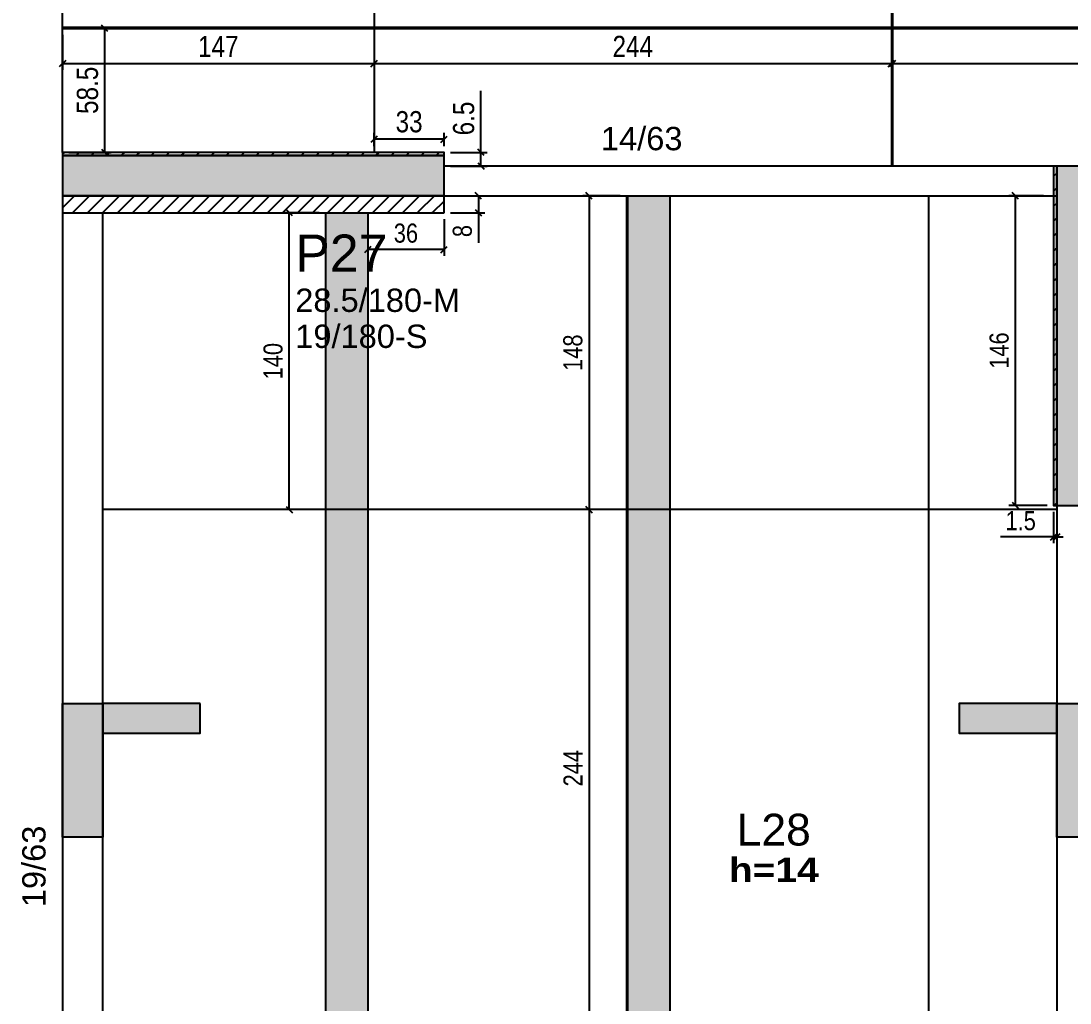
# Model space of a CAD drawing. Extents: x 4150 to 8661, y -614 to 3008.
# Drawn here: x 4658.3 to 5153.1, y 752.6 to 1215.8 of the extents above; entities that cross this region are included whole.
import ezdxf

# ---------------------------------------------------------------- set-up
doc = ezdxf.new("R2010")
doc.units = 0
doc.header["$PDMODE"] = 34
for name, color, linetype in [('COTA', 241, 'Continuous'), ('MTH-DIM-PILAR', 3, 'Continuous'), ('MTH-DIM-VIGA', 3, 'Continuous'), ('MTH-FACE-VIGA', 7, 'Continuous'), ('MTH-LINHA-SEÇÃO', 16, 'Continuous'), ('MTH-PILAR-SEGUE', 5, 'Continuous'), ('MTH-SOMBRA21', 150, 'Continuous'), ('MTH-SOMBRA25', 253, 'Continuous'), ('MTH-TIT1-PILAR', 5, 'Continuous'), ('MTH-TIT1-VIGA', 5, 'Continuous'), ('MTH-TXT-NEGRITO', 5, 'Continuous'), ('Painéis', 200, 'Continuous')]:
    doc.layers.add(name, color=color, linetype=linetype)
doc.layers.add('Hachura', color=251, linetype='Continuous', lineweight=9)
doc.styles.add('COTA TECNICA', font='techl___.ttf', dxfattribs={"height": 10})
doc.styles.add('COTA TECNICA-50', font='techl___.ttf', dxfattribs={"height": 9})
doc.styles.add('TQS_ARIAL', font='arial.ttf')
doc.styles.add('TQS_ARIAL_BLACK', font='ariblk.ttf')
doc.dimstyles.new('COTA PAINEL-50', dxfattribs={"dimtxt": 9, "dimasz": 3, "dimexe": 3, "dimexo": 3, "dimgap": 3, "dimtad": 1, "dimdec": 1, "dimzin": 12, "dimdsep": 46, "dimtxsty": 'COTA TECNICA-50', "dimblk1": 'OBLIQUE', "dimblk2": 'OBLIQUE', "dimsah": 1, "dimcen": 0.9, "dimclrd": 4, "dimclre": 4, "dimclrt": 240, "dimadec": 1, "dimazin": 3, "dimtfac": 1, "dimtdec": 1, "dimtmove": 0, "dimatfit": 3, "dimfxl": 1, "dimtolj": 1, "dimtzin": 12, "dimarcsym": 0})
doc.dimstyles.new('PAINEL', dxfattribs={"dimtxt": 10, "dimasz": 3, "dimexe": 3, "dimexo": 3, "dimgap": 3, "dimtad": 1, "dimdec": 1, "dimzin": 12, "dimdsep": 46, "dimtxsty": 'COTA TECNICA', "dimblk1": 'OBLIQUE', "dimblk2": 'OBLIQUE', "dimsah": 1, "dimcen": 0.9, "dimclrd": 4, "dimclre": 4, "dimclrt": 240, "dimadec": 1, "dimazin": 3, "dimtfac": 1, "dimtdec": 1, "dimtmove": 0, "dimatfit": 3, "dimfxl": 1, "dimtolj": 1, "dimtzin": 12, "dimarcsym": 0})

# ---------------------------------------------------------------- blocks, each defined once
blk = doc.blocks.new('_Oblique')
at = {"color": 0, "linetype": 'ByBlock', "lineweight": -2}
blk.add_line((-0.5, -0.5), (0.5, 0.5), dxfattribs=at)
blk = doc.blocks.new('*D33')
at = {"layer": 'COTA', "color": 4, "lineweight": -2, "transparency": 16777216}
for p, q in [((4677.85, 1209.37), (4677.85, 1192.76)), ((4824.85, 1209.37), (4824.85, 1192.76)), ((4677.85, 1195.76), (4824.85, 1195.76))]:
    blk.add_line(p, q, dxfattribs=at)
at = {"layer": 'Defpoints', "color": 0, "transparency": 16777216}
for p in [(4677.85, 1212.37), (4824.85, 1212.37), (4824.85, 1195.76)]:
    blk.add_point(p, dxfattribs=at)
at = {"layer": 'COTA', "color": 4, "lineweight": -2, "transparency": 16777216, "xscale": 3, "yscale": 3, "zscale": 3, "rotation": 180}
blk.add_blockref('_Oblique', (4677.85, 1195.76), dxfattribs=at)
at = {"layer": 'COTA', "color": 4, "lineweight": -2, "transparency": 16777216, "xscale": 3, "yscale": 3, "zscale": 3}
blk.add_blockref('_Oblique', (4824.85, 1195.76), dxfattribs=at)
at = {"layer": 'COTA', "color": 240, "transparency": 16777216, "insert": (4751.35, 1203.83), "char_height": 10, "attachment_point": 5, "style": 'COTA TECNICA'}
blk.add_mtext('\\A1;147', dxfattribs=at)
blk = doc.blocks.new('*D34')
at = {"layer": 'COTA', "color": 4, "lineweight": -2, "transparency": 16777216}
for p, q in [((4824.85, 1209.37), (4824.85, 1192.76)), ((5068.85, 1209.37), (5068.85, 1192.76)), ((4824.85, 1195.76), (5068.85, 1195.76))]:
    blk.add_line(p, q, dxfattribs=at)
at = {"layer": 'Defpoints', "color": 0, "transparency": 16777216}
for p in [(4824.85, 1212.37), (5068.85, 1212.37), (5068.85, 1195.76)]:
    blk.add_point(p, dxfattribs=at)
at = {"layer": 'COTA', "color": 4, "lineweight": -2, "transparency": 16777216, "xscale": 3, "yscale": 3, "zscale": 3, "rotation": 180}
blk.add_blockref('_Oblique', (4824.85, 1195.76), dxfattribs=at)
at = {"layer": 'COTA', "color": 4, "lineweight": -2, "transparency": 16777216, "xscale": 3, "yscale": 3, "zscale": 3}
blk.add_blockref('_Oblique', (5068.85, 1195.76), dxfattribs=at)
at = {"layer": 'COTA', "color": 240, "transparency": 16777216, "insert": (4946.85, 1203.83), "char_height": 10, "attachment_point": 5, "style": 'COTA TECNICA'}
blk.add_mtext('\\A1;244', dxfattribs=at)
blk = doc.blocks.new('*D35')
at = {"layer": 'COTA', "color": 4, "lineweight": -2, "transparency": 16777216}
for p, q in [((5069.35, 1209.37), (5069.35, 1192.76)), ((5313.35, 1207.37), (5313.35, 1192.76)), ((5069.35, 1195.76), (5313.35, 1195.76))]:
    blk.add_line(p, q, dxfattribs=at)
at = {"layer": 'Defpoints', "color": 0, "transparency": 16777216}
for p in [(5069.35, 1212.37), (5313.35, 1210.37), (5313.35, 1195.76)]:
    blk.add_point(p, dxfattribs=at)
at = {"layer": 'COTA', "color": 4, "lineweight": -2, "transparency": 16777216, "xscale": 3, "yscale": 3, "zscale": 3, "rotation": 180}
blk.add_blockref('_Oblique', (5069.35, 1195.76), dxfattribs=at)
at = {"layer": 'COTA', "color": 4, "lineweight": -2, "transparency": 16777216, "xscale": 3, "yscale": 3, "zscale": 3}
blk.add_blockref('_Oblique', (5313.35, 1195.76), dxfattribs=at)
at = {"layer": 'COTA', "color": 240, "transparency": 16777216, "insert": (5191.35, 1203.83), "char_height": 10, "attachment_point": 5, "style": 'COTA TECNICA'}
blk.add_mtext('\\A1;244', dxfattribs=at)
blk = doc.blocks.new('*D192')
at = {"layer": 'COTA', "color": 4, "lineweight": -2, "transparency": 16777216}
for p, q in [((4860.85, 1133.37), (4877.07, 1133.37)), ((4874.07, 1133.37), (4874.07, 1125.37)), ((4860.85, 1125.37), (4877.07, 1125.37)), ((4874.07, 1125.37), (4874.07, 1111.13))]:
    blk.add_line(p, q, dxfattribs=at)
at = {"layer": 'Defpoints', "color": 0, "transparency": 16777216}
for p in [(4857.85, 1133.37), (4857.85, 1125.37), (4874.07, 1125.37)]:
    blk.add_point(p, dxfattribs=at)
at = {"layer": 'COTA', "color": 4, "lineweight": -2, "transparency": 16777216, "xscale": 3, "yscale": 3, "zscale": 3}
for p, rotation in [((4874.07, 1133.37), 90), ((4874.07, 1125.37), 270)]:
    blk.add_blockref('_Oblique', p, dxfattribs=dict(at, rotation=rotation))
at = {"layer": 'COTA', "color": 240, "transparency": 16777216, "insert": (4866.49, 1116.75), "char_height": 9, "attachment_point": 5, "rotation": 90, "style": 'COTA TECNICA-50'}
blk.add_mtext('\\A1;8', dxfattribs=at)
blk = doc.blocks.new('*D163')
at = {"layer": 'COTA', "color": 4, "lineweight": -2, "transparency": 16777216}
for p, q in [((4940.85, 1133.37), (4923.22, 1133.37)), ((4926.22, 1133.37), (4926.22, 985.37)), ((4940.85, 985.37), (4923.22, 985.37))]:
    blk.add_line(p, q, dxfattribs=at)
at = {"layer": 'Defpoints', "color": 0, "transparency": 16777216}
for p in [(4943.85, 1133.37), (4926.22, 985.37), (4943.85, 985.37)]:
    blk.add_point(p, dxfattribs=at)
at = {"layer": 'COTA', "color": 4, "lineweight": -2, "transparency": 16777216, "xscale": 3, "yscale": 3, "zscale": 3}
for p, rotation in [((4926.22, 1133.37), 90), ((4926.22, 985.37), 270)]:
    blk.add_blockref('_Oblique', p, dxfattribs=dict(at, rotation=rotation))
at = {"layer": 'COTA', "color": 240, "transparency": 16777216, "insert": (4918.63, 1059.37), "char_height": 9, "attachment_point": 5, "rotation": 90, "style": 'COTA TECNICA-50'}
blk.add_mtext('\\A1;148', dxfattribs=at)
blk = doc.blocks.new('*D164')
at = {"layer": 'COTA', "color": 4, "lineweight": -2, "transparency": 16777216}
for p, q in [((4940.85, 985.37), (4923.22, 985.37)), ((4926.22, 985.37), (4926.22, 741.37))]:
    blk.add_line(p, q, dxfattribs=at)
at = {"layer": 'Defpoints', "color": 0, "transparency": 16777216}
for p in [(4943.85, 985.37), (4926.22, 741.37), (4926.22, 741.37)]:
    blk.add_point(p, dxfattribs=at)
at = {"layer": 'COTA', "color": 4, "lineweight": -2, "transparency": 16777216, "xscale": 3, "yscale": 3, "zscale": 3}
for p, rotation in [((4926.22, 985.37), 90), ((4926.22, 741.37), 270)]:
    blk.add_blockref('_Oblique', p, dxfattribs=dict(at, rotation=rotation))
at = {"layer": 'COTA', "color": 240, "transparency": 16777216, "insert": (4918.65, 863.37), "char_height": 9, "attachment_point": 5, "rotation": 90, "style": 'COTA TECNICA-50'}
blk.add_mtext('\\A1;244', dxfattribs=at)
blk = doc.blocks.new('*D166')
at = {"layer": 'COTA', "color": 4, "lineweight": -2, "transparency": 16777216}
for p, q in [((5145.35, 984.37), (5145.35, 969.47)), ((5146.85, 984.37), (5146.85, 969.47)), ((5145.35, 972.47), (5120.3, 972.47)), ((5146.85, 972.47), (5145.35, 972.47)), ((5146.85, 972.47), (5149.85, 972.47))]:
    blk.add_line(p, q, dxfattribs=at)
at = {"layer": 'Defpoints', "color": 0, "transparency": 16777216}
for p in [(5145.35, 987.37), (5146.85, 987.37), (5145.35, 972.47)]:
    blk.add_point(p, dxfattribs=at)
at = {"layer": 'COTA', "color": 4, "lineweight": -2, "transparency": 16777216, "xscale": 3, "yscale": 3, "zscale": 3}
blk.add_blockref('_Oblique', (5145.35, 972.47), dxfattribs=at)
at = {"layer": 'COTA', "color": 4, "lineweight": -2, "transparency": 16777216, "xscale": 3, "yscale": 3, "zscale": 3, "rotation": 180}
blk.add_blockref('_Oblique', (5146.85, 972.47), dxfattribs=at)
at = {"layer": 'COTA', "color": 240, "transparency": 16777216, "insert": (5129.83, 980.07), "char_height": 9, "attachment_point": 5, "style": 'COTA TECNICA-50'}
blk.add_mtext('\\A1;1.5', dxfattribs=at)
blk = doc.blocks.new('*D167')
at = {"layer": 'COTA', "color": 4, "lineweight": -2, "transparency": 16777216}
for p, q in [((5140.59, 1133.37), (5124.3, 1133.37)), ((5127.3, 1133.37), (5127.3, 987.37)), ((5142.35, 987.37), (5124.3, 987.37))]:
    blk.add_line(p, q, dxfattribs=at)
at = {"layer": 'Defpoints', "color": 0, "transparency": 16777216}
for p in [(5143.59, 1133.37), (5127.3, 987.37), (5145.35, 987.37)]:
    blk.add_point(p, dxfattribs=at)
at = {"layer": 'COTA', "color": 4, "lineweight": -2, "transparency": 16777216, "xscale": 3, "yscale": 3, "zscale": 3}
for p, rotation in [((5127.3, 1133.37), 90), ((5127.3, 987.37), 270)]:
    blk.add_blockref('_Oblique', p, dxfattribs=dict(at, rotation=rotation))
at = {"layer": 'COTA', "color": 240, "transparency": 16777216, "insert": (5119.71, 1060.37), "char_height": 9, "attachment_point": 5, "rotation": 90, "style": 'COTA TECNICA-50'}
blk.add_mtext('\\A1;146', dxfattribs=at)
blk = doc.blocks.new('*D145')
at = {"layer": 'COTA', "color": 4, "lineweight": -2, "transparency": 16777216}
for p, q in [((4821.85, 1122.37), (4821.85, 1105.02)), ((4857.85, 1122.37), (4857.85, 1105.02)), ((4857.85, 1108.02), (4821.85, 1108.02))]:
    blk.add_line(p, q, dxfattribs=at)
at = {"layer": 'Defpoints', "color": 0, "transparency": 16777216}
for p in [(4821.85, 1125.37), (4857.85, 1125.37), (4821.85, 1108.02)]:
    blk.add_point(p, dxfattribs=at)
at = {"layer": 'COTA', "color": 4, "lineweight": -2, "transparency": 16777216, "xscale": 3, "yscale": 3, "zscale": 3, "rotation": 180}
blk.add_blockref('_Oblique', (4821.85, 1108.02), dxfattribs=at)
at = {"layer": 'COTA', "color": 4, "lineweight": -2, "transparency": 16777216, "xscale": 3, "yscale": 3, "zscale": 3}
blk.add_blockref('_Oblique', (4857.85, 1108.02), dxfattribs=at)
at = {"layer": 'COTA', "color": 240, "transparency": 16777216, "insert": (4839.85, 1115.72), "char_height": 9, "attachment_point": 5, "style": 'COTA TECNICA-50'}
blk.add_mtext('\\A1;36', dxfattribs=at)
blk = doc.blocks.new('*D146')
at = {"layer": 'COTA', "color": 4, "lineweight": -2, "transparency": 16777216}
for p, q in [((4798.85, 1125.37), (4781.81, 1125.37)), ((4784.81, 985.37), (4784.81, 1125.37)), ((4798.85, 985.37), (4781.81, 985.37))]:
    blk.add_line(p, q, dxfattribs=at)
at = {"layer": 'Defpoints', "color": 0, "transparency": 16777216}
for p in [(4784.81, 1125.37), (4801.85, 1125.37), (4801.85, 985.37)]:
    blk.add_point(p, dxfattribs=at)
at = {"layer": 'COTA', "color": 4, "lineweight": -2, "transparency": 16777216, "xscale": 3, "yscale": 3, "zscale": 3}
for p, rotation in [((4784.81, 1125.37), 90), ((4784.81, 985.37), 270)]:
    blk.add_blockref('_Oblique', p, dxfattribs=dict(at, rotation=rotation))
at = {"layer": 'COTA', "color": 240, "transparency": 16777216, "insert": (4777.21, 1055.37), "char_height": 9, "attachment_point": 5, "rotation": 90, "style": 'COTA TECNICA-50'}
blk.add_mtext('\\A1;140', dxfattribs=at)
blk = doc.blocks.new('*D362')
at = {"layer": 'COTA', "color": 4, "lineweight": -2, "transparency": 16777216}
for p, q in [((4875.22, 1153.87), (4875.22, 1182.83)), ((4860.85, 1153.87), (4878.22, 1153.87)), ((4875.22, 1147.37), (4875.22, 1153.87)), ((4860.85, 1147.37), (4878.22, 1147.37))]:
    blk.add_line(p, q, dxfattribs=at)
at = {"layer": 'Defpoints', "color": 0, "transparency": 16777216}
for p in [(4857.85, 1153.87), (4875.22, 1153.87), (4857.85, 1147.37)]:
    blk.add_point(p, dxfattribs=at)
at = {"layer": 'COTA', "color": 4, "lineweight": -2, "transparency": 16777216, "xscale": 3, "yscale": 3, "zscale": 3}
for p, rotation in [((4875.22, 1153.87), 90), ((4875.22, 1147.37), 270)]:
    blk.add_blockref('_Oblique', p, dxfattribs=dict(at, rotation=rotation))
at = {"layer": 'COTA', "color": 240, "transparency": 16777216, "insert": (4867.11, 1169.85), "char_height": 10, "attachment_point": 5, "rotation": 90, "style": 'COTA TECNICA'}
blk.add_mtext('\\A1;6.5', dxfattribs=at)
blk = doc.blocks.new('*D363')
at = {"layer": 'COTA', "color": 4, "lineweight": -2, "transparency": 16777216}
for p, q in [((4824.85, 1156.87), (4824.85, 1163.04)), ((4857.85, 1156.87), (4857.85, 1163.04)), ((4857.85, 1160.04), (4824.85, 1160.04))]:
    blk.add_line(p, q, dxfattribs=at)
at = {"layer": 'Defpoints', "color": 0, "transparency": 16777216}
for p in [(4824.85, 1160.04), (4824.85, 1153.87), (4857.85, 1153.87)]:
    blk.add_point(p, dxfattribs=at)
at = {"layer": 'COTA', "color": 4, "lineweight": -2, "transparency": 16777216, "xscale": 3, "yscale": 3, "zscale": 3, "rotation": 180}
blk.add_blockref('_Oblique', (4824.85, 1160.04), dxfattribs=at)
at = {"layer": 'COTA', "color": 4, "lineweight": -2, "transparency": 16777216, "xscale": 3, "yscale": 3, "zscale": 3}
blk.add_blockref('_Oblique', (4857.85, 1160.04), dxfattribs=at)
at = {"layer": 'COTA', "color": 240, "transparency": 16777216, "insert": (4841.35, 1168.26), "char_height": 10, "attachment_point": 5, "style": 'COTA TECNICA'}
blk.add_mtext('\\A1;33', dxfattribs=at)
blk = doc.blocks.new('*D364')
at = {"layer": 'COTA', "color": 4, "lineweight": -2, "transparency": 16777216}
for p, q in [((4680.85, 1212.37), (4700.81, 1212.37)), ((4697.81, 1153.87), (4697.81, 1212.37)), ((4680.85, 1153.87), (4700.81, 1153.87))]:
    blk.add_line(p, q, dxfattribs=at)
at = {"layer": 'Defpoints', "color": 0, "transparency": 16777216}
for p in [(4677.85, 1212.37), (4697.81, 1212.37), (4677.85, 1153.87)]:
    blk.add_point(p, dxfattribs=at)
at = {"layer": 'COTA', "color": 4, "lineweight": -2, "transparency": 16777216, "xscale": 3, "yscale": 3, "zscale": 3}
for p, rotation in [((4697.81, 1212.37), 90), ((4697.81, 1153.87), 270)]:
    blk.add_blockref('_Oblique', p, dxfattribs=dict(at, rotation=rotation))
at = {"layer": 'COTA', "color": 240, "transparency": 16777216, "insert": (4689.68, 1183.12), "char_height": 10, "attachment_point": 5, "rotation": 90, "style": 'COTA TECNICA'}
blk.add_mtext('\\A1;58.5', dxfattribs=at)

msp = doc.modelspace()

# ---------------------------------------------------------------- hatches: boundary and pattern name
h = msp.add_hatch()
h.set_pattern_fill('ANGLE', color=256)
h.set_pattern_definition([(0, (0, 0), (0, 6.985), [5.08, -1.905]), (90, (0, 0), (-6.985, 4e-16), [5.08, -1.905])])
h.paths.add_polyline_path([(4826.65, 880.32), (4826.65, 904.63), (4808.13, 904.63), (4808.13, 880.32)], flags=9)
at = {"layer": 'Hachura'}
h = msp.add_hatch(color=256, dxfattribs=at)
h.dxf.hatch_style = 1
h.paths.add_polyline_path([(4944.35, 497.37), (4964.35, 497.37), (4964.35, 741.37), (4944.35, 741.37)])
h.paths.add_polyline_path([(4944.35, 741.37), (4964.35, 741.37), (4964.35, 985.37), (4944.35, 985.37)])
h.paths.add_polyline_path([(4944.35, 985.37), (4964.35, 985.37), (4964.35, 1133.37), (4944.35, 1133.37)])
h.paths.add_polyline_path([(4801.85, 741.37), (4821.85, 741.37), (4821.85, 985.37), (4801.85, 985.37)])
h.paths.add_polyline_path([(4801.85, 497.37), (4821.85, 497.37), (4821.85, 741.37), (4801.85, 741.37)])
h.paths.add_polyline_path([(4801.85, 1125.37), (4821.85, 1125.37), (4821.85, 985.37), (4801.85, 985.37)])

# ---------------------------------------------------------------- linework, layer by layer
at = {"layer": 'MTH-FACE-VIGA', "linetype": 'Continuous'}
for p, q in [((4677.85, 1152.96), (4678.76, 1153.86)), ((4684.34, 1152.37), (4685.77, 1153.8)), ((4685.77, 1153.8), (4685.84, 1153.87)), ((4691.41, 1152.37), (4692.79, 1153.75)), ((4692.79, 1153.75), (4692.91, 1153.87)), ((4698.48, 1152.37), (4699.8, 1153.69)), ((4699.8, 1153.69), (4699.98, 1153.87)), ((4705.55, 1152.37), (4706.81, 1153.63)), ((4706.81, 1153.63), (4707.05, 1153.87)), ((4712.62, 1152.37), (4713.82, 1153.57)), ((4713.82, 1153.57), (4714.12, 1153.87)), ((4719.7, 1152.37), (4720.84, 1153.51)), ((4720.84, 1153.51), (4721.2, 1153.87)), ((4726.77, 1152.37), (4727.85, 1153.45)), ((4727.85, 1153.45), (4728.27, 1153.87)), ((4733.84, 1152.37), (4734.86, 1153.4)), ((4734.86, 1153.4), (4735.34, 1153.87)), ((4740.91, 1152.37), (4741.88, 1153.34)), ((4741.88, 1153.34), (4742.41, 1153.87)), ((4747.98, 1152.37), (4748.89, 1153.28)), ((4748.89, 1153.28), (4749.48, 1153.87)), ((4755.05, 1152.37), (4755.9, 1153.22)), ((4755.9, 1153.22), (4756.55, 1153.87)), ((4762.12, 1152.37), (4762.91, 1153.16)), ((4762.91, 1153.16), (4763.62, 1153.87)), ((4769.19, 1152.37), (4769.93, 1153.1)), ((4769.93, 1153.1), (4770.69, 1153.87)), ((4776.26, 1152.37), (4776.94, 1153.04)), ((4776.94, 1153.04), (4777.76, 1153.87)), ((4783.33, 1152.37), (4783.95, 1152.99)), ((4783.95, 1152.99), (4784.83, 1153.87)), ((4790.96, 1152.93), (4791.91, 1153.87)), ((4797.98, 1152.87), (4798.98, 1153.87)), ((4804.99, 1152.81), (4806.05, 1153.87)), ((4812, 1152.75), (4813.12, 1153.87)), ((4819.01, 1152.69), (4820.19, 1153.87)), ((4826.03, 1152.64), (4827.26, 1153.87)), ((4833.04, 1152.58), (4834.33, 1153.87)), ((4840.05, 1152.52), (4841.4, 1153.87)), ((4847.06, 1152.46), (4848.47, 1153.87)), ((4854.08, 1152.4), (4855.55, 1153.87)), ((4790.41, 1152.37), (4790.96, 1152.93)), ((4797.48, 1152.37), (4797.98, 1152.87)), ((4804.55, 1152.37), (4804.99, 1152.81)), ((4811.62, 1152.37), (4812, 1152.75)), ((4818.69, 1152.37), (4819.01, 1152.69)), ((4825.76, 1152.37), (4826.03, 1152.64)), ((4832.83, 1152.37), (4833.04, 1152.58)), ((4839.9, 1152.37), (4840.05, 1152.52)), ((4846.97, 1152.37), (4847.06, 1152.46)), ((4854.05, 1152.37), (4854.08, 1152.4)), ((5146.85, 1147.37), (4857.85, 1147.37)), ((5145.35, 1142.61), (5146.82, 1144.08)), ((5146.82, 1144.08), (5146.85, 1144.11)), ((4683.33, 1133.13), (4683.57, 1133.37)), ((4690.1, 1132.83), (4690.64, 1133.37)), ((4696.87, 1132.53), (4697.71, 1133.37)), ((4703.64, 1132.22), (4704.78, 1133.37)), ((4710.41, 1131.92), (4711.85, 1133.37)), ((4717.18, 1131.62), (4718.92, 1133.37)), ((4723.95, 1131.32), (4726, 1133.37)), ((4730.72, 1131.02), (4733.07, 1133.37)), ((4737.49, 1130.72), (4740.14, 1133.37)), ((4744.26, 1130.42), (4747.21, 1133.37)), ((4751.03, 1130.12), (4754.28, 1133.37)), ((4757.8, 1129.82), (4761.35, 1133.37)), ((4764.57, 1129.52), (4768.42, 1133.37)), ((4771.34, 1129.22), (4775.49, 1133.37)), ((4778.11, 1128.91), (4782.56, 1133.37)), ((4784.88, 1128.61), (4789.63, 1133.37)), ((4791.65, 1128.31), (4796.71, 1133.37)), ((4798.42, 1128.01), (4803.78, 1133.37)), ((4805.19, 1127.71), (4810.85, 1133.37)), ((4811.96, 1127.41), (4817.92, 1133.37)), ((4818.73, 1127.11), (4824.99, 1133.37)), ((4825.5, 1126.81), (4832.06, 1133.37)), ((4832.27, 1126.51), (4839.13, 1133.37)), ((4839.04, 1126.21), (4846.2, 1133.37)), ((4845.81, 1125.91), (4853.27, 1133.37)), ((4857.85, 1133.37), (5146.85, 1133.37)), ((5145.35, 1135.54), (5146.76, 1136.94)), ((5146.76, 1136.94), (5146.85, 1137.04)), ((4677.85, 1127.66), (4683.33, 1133.13)), ((4682.64, 1125.37), (4690.1, 1132.83)), ((4689.71, 1125.37), (4696.87, 1132.53)), ((4696.78, 1125.37), (4703.64, 1132.22)), ((4703.85, 1125.37), (4710.41, 1131.92)), ((4710.92, 1125.37), (4717.18, 1131.62)), ((4718, 1125.37), (4723.95, 1131.32)), ((4725.07, 1125.37), (4730.72, 1131.02)), ((4732.14, 1125.37), (4737.49, 1130.72)), ((4739.21, 1125.37), (4744.26, 1130.42)), ((4746.28, 1125.37), (4751.03, 1130.12)), ((4753.35, 1125.37), (4757.8, 1129.82)), ((4760.42, 1125.37), (4764.57, 1129.52)), ((4767.49, 1125.37), (4771.34, 1129.22)), ((4774.56, 1125.37), (4778.11, 1128.91)), ((4781.63, 1125.37), (4784.88, 1128.61)), ((4788.71, 1125.37), (4791.65, 1128.31)), ((4852.58, 1125.6), (4857.85, 1130.88)), ((5145.35, 1128.47), (5146.69, 1129.8)), ((5146.69, 1129.8), (5146.85, 1129.97)), ((4677.85, 1125.37), (4677.85, 544.37)), ((4696.85, 544.37), (4696.85, 1125.37)), ((4795.78, 1125.37), (4798.42, 1128.01)), ((4802.85, 1125.37), (4805.19, 1127.71)), ((4809.92, 1125.37), (4811.96, 1127.41)), ((4816.99, 1125.37), (4818.73, 1127.11)), ((4824.06, 1125.37), (4825.5, 1126.81)), ((4831.13, 1125.37), (4832.27, 1126.51)), ((4838.2, 1125.37), (4839.04, 1126.21)), ((4845.27, 1125.37), (4845.81, 1125.91)), ((4852.35, 1125.37), (4852.58, 1125.6)), ((5145.35, 1121.4), (5146.62, 1122.66)), ((5146.62, 1122.66), (5146.85, 1122.9)), ((5145.35, 1114.32), (5146.56, 1115.53)), ((5146.56, 1115.53), (5146.85, 1115.82)), ((5146.49, 1108.39), (5146.85, 1108.75)), ((5145.35, 1107.25), (5146.49, 1108.39)), ((5145.35, 1100.18), (5146.42, 1101.25)), ((5146.42, 1101.25), (5146.85, 1101.68)), ((5145.35, 1093.11), (5146.36, 1094.11)), ((5146.36, 1094.11), (5146.85, 1094.61)), ((5145.35, 1086.04), (5146.29, 1086.97)), ((5146.29, 1086.97), (5146.85, 1087.54)), ((5145.35, 1078.97), (5146.22, 1079.84)), ((5146.22, 1079.84), (5146.85, 1080.47)), ((5145.35, 1071.9), (5146.15, 1072.7)), ((5146.15, 1072.7), (5146.85, 1073.4)), ((5145.35, 1064.83), (5146.09, 1065.56)), ((5146.09, 1065.56), (5146.85, 1066.33)), ((5146.02, 1058.42), (5146.85, 1059.26)), ((5145.35, 1057.76), (5146.02, 1058.42)), ((5145.35, 1050.68), (5145.95, 1051.28)), ((5145.95, 1051.28), (5146.85, 1052.18)), ((5145.35, 1043.61), (5145.89, 1044.15)), ((5145.89, 1044.15), (5146.85, 1045.11)), ((5145.35, 1036.54), (5145.82, 1037.01)), ((5145.82, 1037.01), (5146.85, 1038.04)), ((5145.35, 1029.47), (5145.75, 1029.87)), ((5145.75, 1029.87), (5146.85, 1030.97)), ((5145.35, 1022.4), (5145.69, 1022.73)), ((5145.69, 1022.73), (5146.85, 1023.9)), ((5145.35, 1015.33), (5145.62, 1015.59)), ((5145.62, 1015.59), (5146.85, 1016.83)), ((5145.55, 1008.46), (5146.85, 1009.76)), ((5145.35, 1008.26), (5145.55, 1008.46)), ((5145.35, 1001.19), (5145.49, 1001.32)), ((5145.49, 1001.32), (5146.85, 1002.69)), ((5145.42, 994.18), (5146.85, 995.62)), ((5145.35, 994.12), (5145.42, 994.18)), ((5145.68, 987.37), (5146.85, 988.54)), ((5146.85, 987.37), (5146.85, 544.37))]:
    msp.add_line(p, q, dxfattribs=at)
for points in [[(4857.85, 1152.37), (4857.85, 1153.87), (4677.85, 1153.87), (4677.85, 1152.37), (4857.85, 1152.37)], [(5146.85, 1147.37), (5145.35, 1147.37), (5145.35, 987.37), (5146.85, 987.37), (5146.85, 1147.37)], [(4857.85, 1125.37), (4857.85, 1133.37), (4677.85, 1133.37), (4677.85, 1125.37), (4857.85, 1125.37)]]:
    msp.add_lwpolyline(points, dxfattribs=at)
at = {"layer": 'MTH-LINHA-SEÇÃO', "linetype": 'Continuous'}
for points in [[(4677.85, 830.91), (4677.85, 893.91), (4696.85, 893.91), (4696.85, 830.91), (4677.85, 830.91)], [(4742.85, 893.91), (4696.85, 893.91), (4696.85, 879.91), (4742.85, 879.91), (4742.85, 893.91)], [(5146.85, 893.91), (5100.85, 893.91), (5100.85, 879.91), (5146.85, 879.91), (5146.85, 893.91)], [(5146.85, 830.91), (5146.85, 893.91), (5165.85, 893.91), (5165.85, 830.91), (5146.85, 830.91)]]:
    msp.add_lwpolyline(points, dxfattribs=at)
at = {"layer": 'MTH-PILAR-SEGUE', "linetype": 'Continuous'}
for points in [[(4677.85, 1152.37), (4677.85, 1133.37), (4857.85, 1133.37), (4857.85, 1152.37), (4677.85, 1152.37)], [(5146.85, 987.37), (5165.85, 987.37), (5165.85, 1147.37), (5146.85, 1147.37), (5146.85, 987.37)]]:
    msp.add_lwpolyline(points, dxfattribs=at)
at = {"layer": 'MTH-SOMBRA21', "linetype": 'Continuous'}
for points in [[(4677.85, 830.91), (4677.85, 893.91), (4696.85, 893.91)], [(4677.85, 830.91), (4696.85, 893.91), (4696.85, 830.91)], [(4742.85, 893.91), (4696.85, 893.91), (4696.85, 879.91)], [(4742.85, 893.91), (4696.85, 879.91), (4742.85, 879.91)], [(4742.85, 893.91), (4742.85, 879.91), (4742.85, 893.91)], [(5146.85, 893.91), (5100.85, 893.91), (5100.85, 879.91)], [(5146.85, 893.91), (5100.85, 879.91), (5146.85, 879.91)], [(5146.85, 893.91), (5146.85, 879.91), (5146.85, 893.91)], [(5146.85, 830.91), (5146.85, 893.91), (5165.85, 893.91)], [(5146.85, 830.91), (5165.85, 893.91), (5165.85, 830.91)], [(4677.85, 830.91), (4696.85, 830.91), (4677.85, 830.91)], [(5146.85, 830.91), (5165.85, 830.91), (5146.85, 830.91)]]:
    msp.add_solid(points, dxfattribs=at)
at = {"layer": 'MTH-SOMBRA25', "linetype": 'Continuous'}
for points in [[(4677.85, 1152.37), (4677.85, 1133.37), (4857.85, 1133.37)], [(4677.85, 1152.37), (4857.85, 1133.37), (4857.85, 1152.37)], [(4677.85, 1152.37), (4857.85, 1152.37), (4677.85, 1152.37)], [(5146.85, 987.37), (5165.85, 987.37), (5165.85, 1147.37)], [(5146.85, 987.37), (5165.85, 1147.37), (5146.85, 1147.37)], [(5146.85, 987.37), (5146.85, 1147.37), (5146.85, 987.37)]]:
    msp.add_solid(points, dxfattribs=at)
at = {"layer": 'Painéis'}
for p, q in [((4677.85, 1153.87), (4677.85, 1273.37)), ((4824.85, 1273.37), (4824.85, 1153.87)), ((5068.85, 1273.37), (5068.85, 1147.37)), ((5069.35, 1273.37), (5069.35, 1147.37)), ((4677.85, 1212.87), (6045.35, 1212.87)), ((4677.85, 1212.37), (6045.35, 1212.37)), ((4943.85, 1133.37), (4943.85, 497.37)), ((4944.35, 1133.37), (4944.35, 497.37)), ((4964.35, 1133.37), (4964.35, 497.37)), ((5086.35, 1133.37), (5086.35, 497.37)), ((4801.85, 1125.37), (4801.85, 497.37)), ((4821.85, 1125.37), (4821.85, 497.37)), ((5146.85, 985.37), (4696.85, 985.37))]:
    msp.add_line(p, q, dxfattribs=at)

# ---------------------------------------------------------------- texts
at = {"layer": 'MTH-DIM-PILAR', "linetype": 'Continuous', "style": 'TQS_ARIAL'}
for s, p in [('28.5/180-M', (4787.65, 1078.61)), ('19/180-S', (4787.65, 1061.61))]:
    msp.add_text(s, height=11, dxfattribs=at).set_placement(p)
at = {"layer": 'MTH-DIM-VIGA', "linetype": 'Continuous', "style": 'TQS_ARIAL'}
msp.add_text('14/63', height=11, dxfattribs=at).set_placement((4931.85, 1154.87))
msp.add_text('19/63', height=11, rotation=90, dxfattribs=at).set_placement((4669.85, 797.84))
at = {"layer": 'MTH-TIT1-PILAR', "linetype": 'Continuous', "style": 'TQS_ARIAL'}
msp.add_text('P27', height=17.5, dxfattribs=at).set_placement((4787.65, 1097.61))
at = {"layer": 'MTH-TIT1-VIGA', "linetype": 'Continuous', "style": 'TQS_ARIAL'}
msp.add_text('L28', height=15, dxfattribs=at).set_placement((4995.88, 826.91))
at = {"layer": 'MTH-TXT-NEGRITO', "color": 3, "linetype": 'Continuous', "style": 'TQS_ARIAL_BLACK'}
msp.add_text('h=14', height=11.5, dxfattribs=at).set_placement((4992.16, 809.73))

# ---------------------------------------------------------------- dimensions: what is measured, and where the dimension line sits
at = {"layer": 'COTA'}
for base, p1, p2, picture, middle in [((4824.85, 1195.76), (4677.85, 1212.37), (4824.85, 1212.37), '*D33', (4751.35, 1203.83)), ((5313.35, 1195.76), (5069.35, 1212.37), (5313.35, 1210.37), '*D35', (5191.35, 1203.83)), ((4824.85, 1160.04), (4857.85, 1153.87), (4824.85, 1153.87), '*D363', (4841.35, 1168.26))]:
    dim = msp.add_linear_dim(base=base, p1=p1, p2=p2, dimstyle='PAINEL', dxfattribs=at)
    dim.commit()
    dim.dimension.update_dxf_attribs({"geometry": picture, "text_midpoint": middle})
for base, p1, p2, angle, dimstyle, picture, middle in [((4697.81, 1212.37), (4677.85, 1153.87), (4677.85, 1212.37), 90, 'PAINEL', '*D364', (4689.68, 1183.12)), ((4875.22, 1153.87), (4857.85, 1147.37), (4857.85, 1153.87), 90, 'PAINEL', '*D362', (4867.11, 1169.85)), ((4874.07, 1125.37), (4857.85, 1133.37), (4857.85, 1125.37), 90, 'COTA PAINEL-50', '*D192', (4866.49, 1116.75)), ((4926.22, 985.37), (4943.85, 1133.37), (4943.85, 985.37), 270, 'COTA PAINEL-50', '*D163', (4918.63, 1059.37)), ((5127.3, 987.37), (5143.59, 1133.37), (5145.35, 987.37), 270, 'COTA PAINEL-50', '*D167', (5119.71, 1060.37)), ((4784.81, 1125.37), (4801.85, 985.37), (4801.85, 1125.37), 90, 'COTA PAINEL-50', '*D146', (4777.21, 1055.37)), ((4821.85, 1108.02), (4857.85, 1125.37), (4821.85, 1125.37), 180, 'COTA PAINEL-50', '*D145', (4839.85, 1115.72)), ((5145.35, 972.47), (5146.85, 987.37), (5145.35, 987.37), 180, 'COTA PAINEL-50', '*D166', (5129.83, 980.07))]:
    dim = msp.add_linear_dim(base=base, p1=p1, p2=p2, angle=angle, dimstyle=dimstyle, dxfattribs=at)
    dim.commit()
    dim.dimension.update_dxf_attribs({"geometry": picture, "text_midpoint": middle})
dim = msp.add_linear_dim(base=(5068.85, 1195.76), p1=(4824.85, 1212.37), p2=(5068.85, 1212.37), dimstyle='PAINEL', override={"dimtmove": 1}, dxfattribs=at)
dim.commit()
dim.dimension.update_dxf_attribs({"geometry": '*D34', "text_midpoint": (4946.85, 1203.83)})
dim = msp.add_linear_dim(base=(4926.22, 741.37), p1=(4943.85, 985.37), p2=(4926.22, 741.37), angle=270, dimstyle='COTA PAINEL-50', override={"dimtmove": 1}, dxfattribs=at)
dim.commit()
dim.dimension.update_dxf_attribs({"geometry": '*D164', "text_midpoint": (4918.65, 863.37)})

doc.saveas('drawing.dxf')
